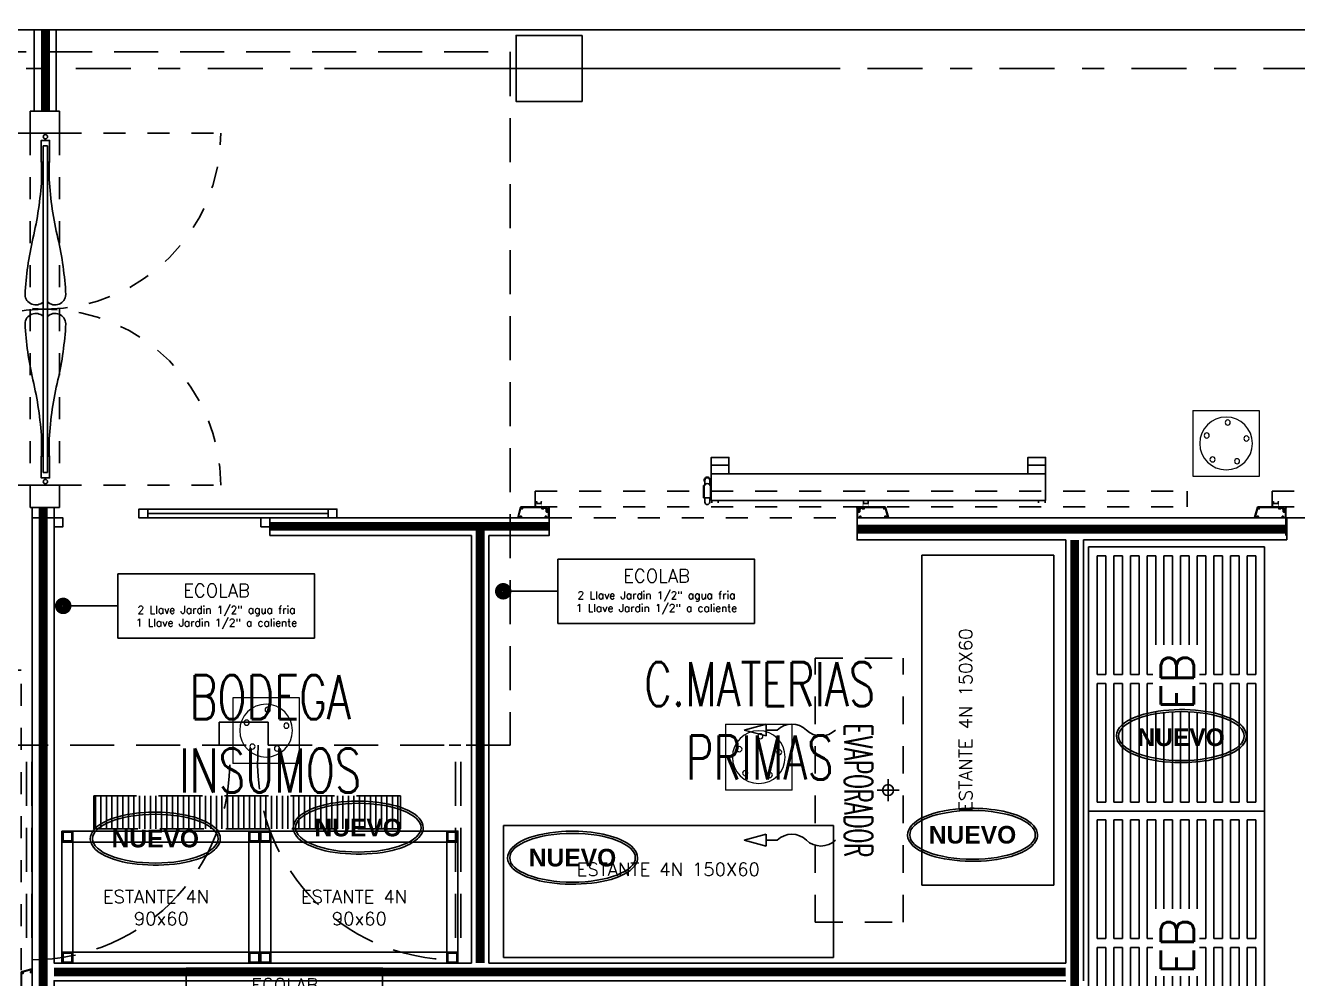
# Model space of a CAD drawing. Header units: millimetres. Extents: x 340 to 1003762, y 22 to 362022.
# Drawn here: x 369.77 to 375.55, y 86.21 to 90.54 of the extents above; entities that cross this region are included whole.
import ezdxf
from ezdxf.enums import TextEntityAlignment as Align
from ezdxf.xclip import XClip

# ---------------------------------------------------------------- set-up
doc = ezdxf.new("R2010")
doc.units = ezdxf.units.MM
doc.header["$XCLIPFRAME"] = 0
for name, pattern in [('LSBB_P_002 - PLANTA 1° NIVEL SALA DE VENTAS$0$000_ALTILLO PROPUESTA$0$HIDDEN', [0.375, 0.25, -0.125]), ('LSBB_P_002 - PLANTA 1° NIVEL SALA DE VENTAS$0$CONTINUOS', [0]), ('LSBB_P_002 - PLANTA 1° NIVEL SALA DE VENTAS$0$DASHDOT2', [0.5, 0.25, -0.125, 0, -0.125]), ('LSBB_P_002 - PLANTA 1° NIVEL SALA DE VENTAS$0$DASHED', [0.75, 0.5, -0.25]), ('LSBB_P_002 - PLANTA 1° NIVEL SALA DE VENTAS$0$HIDDEN', [0.375, 0.25, -0.125]), ('LSBB_P_002 - PLANTA 1° NIVEL SALA DE VENTAS$0$HIDDEN2', [0.1875, 0.125, -0.0625])]:
    doc.linetypes.add(name, pattern=pattern)
for name, color, linetype in [('LSBB_P_002 - PLANTA 1° NIVEL SALA DE VENTAS$0$A-ACTIVOS NUEVOS', 20, 'Continuous'), ('LSBB_P_002 - PLANTA 1° NIVEL SALA DE VENTAS$0$A-DEMOLICIONES', 30, 'LSBB_P_002 - PLANTA 1° NIVEL SALA DE VENTAS$0$DASHED'), ('LSBB_P_002 - PLANTA 1° NIVEL SALA DE VENTAS$0$A-Equipamiento acero inox', 8, 'Continuous'), ('LSBB_P_002 - PLANTA 1° NIVEL SALA DE VENTAS$0$A-EVAPORADOR', 8, 'Continuous'), ('LSBB_P_002 - PLANTA 1° NIVEL SALA DE VENTAS$0$A-MALLA ACMA', 6, 'LSBB_P_002 - PLANTA 1° NIVEL SALA DE VENTAS$0$CONTINUOS'), ('LSBB_P_002 - PLANTA 1° NIVEL SALA DE VENTAS$0$A-MOBILIARIO', 8, 'Continuous'), ('LSBB_P_002 - PLANTA 1° NIVEL SALA DE VENTAS$0$A-PANEL CAMARA NUEVO', 10, 'LSBB_P_002 - PLANTA 1° NIVEL SALA DE VENTAS$0$CONTINUOS'), ('LSBB_P_002 - PLANTA 1° NIVEL SALA DE VENTAS$0$A-PILETAS NUEVAS', 8, 'Continuous'), ('LSBB_P_002 - PLANTA 1° NIVEL SALA DE VENTAS$0$A-PUERTAS NUEVAS', 10, 'Continuous'), ('LSBB_P_002 - PLANTA 1° NIVEL SALA DE VENTAS$0$A-SE CONSTRUYE RELLENO', 10, 'LSBB_P_002 - PLANTA 1° NIVEL SALA DE VENTAS$0$CONTINUOS'), ('LSBB_P_002 - PLANTA 1° NIVEL SALA DE VENTAS$0$A-Textos', 2, 'Continuous'), ('LSBB_P_002 - PLANTA 1° NIVEL SALA DE VENTAS$0$EJES', 8, 'LSBB_P_002 - PLANTA 1° NIVEL SALA DE VENTAS$0$DASHDOT2'), ('LSBB_P_002 - PLANTA 1° NIVEL SALA DE VENTAS$0$EQUIPO', 4, 'Continuous'), ('LSBB_P_002 - PLANTA 1° NIVEL SALA DE VENTAS$0$ESTRUCTURA', 5, 'Continuous'), ('LSBB_P_002 - PLANTA 1° NIVEL SALA DE VENTAS$0$LLAVES ECOLAB', 90, 'Continuous'), ('LSBB_P_002 - PLANTA 1° NIVEL SALA DE VENTAS$0$MUROS', 5, 'Continuous'), ('LSBB_P_002 - PLANTA 1° NIVEL SALA DE VENTAS$0$PUERTAS', 2, 'Continuous'), ('LSBB_P_002 - PLANTA 1° NIVEL SALA DE VENTAS$0$TABIQUE', 3, 'Continuous'), ('XREF', 7, 'Continuous')]:
    doc.layers.add(name, color=color, linetype=linetype)
doc.styles.add('LSBB_P_002 - PLANTA 1° NIVEL SALA DE VENTAS$0$ARIAL', font='')
doc.styles.add('LSBB_P_002 - PLANTA 1° NIVEL SALA DE VENTAS$0$ROMANS', font='romans')
doc.styles.add('LSBB_P_002 - PLANTA 1° NIVEL SALA DE VENTAS$0$ROMANS20', font='ROMANS8.SHX', dxfattribs={"width": 0.9, "height": 2})
doc.styles.get('LSBB_P_002 - PLANTA 1° NIVEL SALA DE VENTAS$0$ARIAL').set_extended_font_data('Arial', bold=True)

# ---------------------------------------------------------------- blocks, each defined once
blk = doc.blocks.new('LSBB_P_002 - PLANTA 1° NIVEL SALA DE VENTAS$0$A$C529333AF')
at = {"layer": 'LSBB_P_002 - PLANTA 1° NIVEL SALA DE VENTAS$0$A-ACTIVOS NUEVOS', "extrusion": (0, 0, -1)}
blk.add_ellipse((0, 0), major_axis=(0.2855, 0), ratio=0.388575, dxfattribs=at)
at = {"layer": 'LSBB_P_002 - PLANTA 1° NIVEL SALA DE VENTAS$0$A-ACTIVOS NUEVOS'}
blk.add_open_spline([(0.2955, 0), (0.2955, -0.021), (0.2828, -0.0409), (0.2407, -0.0737), (0.2108, -0.0875), (0.0693, -0.1291), (-0.0893, -0.1272), (-0.2453, -0.0748), (-0.2842, -0.048), (-0.3027, 0.019), (-0.2777, 0.0523), (-0.188, 0.0987), (-0.1218, 0.1143), (0.0524, 0.1263), (0.163, 0.1102), (0.2698, 0.0572), (0.2955, 0.0303), (0.2955, 0)], degree=3, knots=[0, 0, 0, 0, 0.461791, 0.461791, 0.923583, 0.923583, 2.283227, 2.283227, 3.034626, 3.034626, 3.786024, 3.786024, 4.537423, 4.537423, 5.618495, 5.618495, 6.283185, 6.283185, 6.283185, 6.283185], dxfattribs=at)
at = {"layer": 'LSBB_P_002 - PLANTA 1° NIVEL SALA DE VENTAS$0$A-ACTIVOS NUEVOS', "insert": (0, 0), "char_height": 0.08, "attachment_point": 5, "style": 'LSBB_P_002 - PLANTA 1° NIVEL SALA DE VENTAS$0$ARIAL'}
blk.add_mtext_dynamic_manual_height_columns('NUEVO', width=0.536552, gutter_width=0.7, heights=[0], dxfattribs=at)
blk = doc.blocks.new('LSBB_P_002 - PLANTA 1° NIVEL SALA DE VENTAS$0$A$C5D5E3A85')
at = {"color": 0, "linetype": 'ByBlock'}
for p, q in [((0.9596, 0.32), (0.8796, 0.32)), ((2.3993, 0.32), (2.3193, 0.32)), ((0.8796, 0.16), (0.8796, 0.24)), ((2.3993, 0.28), (2.3193, 0.28)), ((2.3993, 0.16), (2.3993, 0.28)), ((0.0865, 0.1555), (0.0865, 0.146)), ((0.1069, 0.146), (0.0865, 0.146)), ((0.1069, 0.1555), (0.1069, 0.146)), ((0.8818, 0.16), (0.9118, 0.16)), ((0.8818, 0.1485), (0.8818, 0.16)), ((0.9118, 0.1485), (0.9118, 0.16)), ((1.572, 0.1555), (1.572, 0.146)), ((1.572, 0.146), (1.5924, 0.146)), ((1.5924, 0.1555), (1.5924, 0.146)), ((2.367, 0.1485), (2.367, 0.16)), ((2.397, 0.1485), (2.397, 0.16))]:
    blk.add_line(p, q, dxfattribs=at)
at = {"color": 0, "linetype": 'ByBlock', "extrusion": (-1, -4e-16, 0)}
for p, q in [((0.8506, 0.252), (0.8506, 0.232)), ((0.8506, 0.2307), (0.8506, 0.232)), ((0.8726, 0.232), (0.8726, 0.252)), ((0.8726, 0.2307), (0.8726, 0.232)), ((0.8446, 0.228), (0.8489, 0.228)), ((0.8446, 0.172), (0.8446, 0.228)), ((0.8476, 0.222), (0.8476, 0.174)), ((0.8742, 0.228), (0.8796, 0.228)), ((0.8756, 0.222), (0.8756, 0.174)), ((0.8496, 0.172), (0.8446, 0.172)), ((0.8736, 0.172), (0.8496, 0.172)), ((0.8506, 0.172), (0.8506, 0.152)), ((0.8726, 0.152), (0.8726, 0.172)), ((0.8796, 0.172), (0.8736, 0.172))]:
    blk.add_line(p, q, dxfattribs=at)
for p, q in [((0.8796, 0.28), (2.3993, 0.28)), ((0.8796, 0.16), (2.3993, 0.16))]:
    blk.add_line(p, q)
at = {"color": 8, "linetype": 'LSBB_P_002 - PLANTA 1° NIVEL SALA DE VENTAS$0$HIDDEN2', "ltscale": 0.8}
for p, q in [((0.0796, 0.2016), (3.0425, 0.2016)), ((0.0796, 0.2016), (0.0796, 0.13)), ((3.0425, 0.2016), (3.0425, 0.13)), ((0.0796, 0.13), (3.0425, 0.13)), ((0.1459, 0.08), (1.5425, 0.08))]:
    blk.add_line(p, q, dxfattribs=at)
at = {"color": 0, "linetype": 'ByBlock', "ltscale": 5}
for p, q in [((0.1425, 0), (0.1425, 0.08)), ((1.5425, 0), (1.5425, 0.08))]:
    blk.add_line(p, q, dxfattribs=at)
at = {"color": 0, "linetype": 'ByBlock'}
for points in [[(0.8796, 0.28), (0.8796, 0.355), (0.9596, 0.355), (0.9596, 0.28)], [(2.3193, 0.28), (2.3193, 0.355), (2.3993, 0.355), (2.3993, 0.28)], [(0.8796, 0.24), (0.8796, 0.28)]]:
    blk.add_lwpolyline(points, dxfattribs=at)
for points in [[(0.0134, 0.1225), (0.0208, 0.1225, -0.343826), (0.0212, 0.1221), (0.0212, 0.1214, -0.414214), (0.0208, 0.121), (0.0131, 0.121, 0.336332), (0.0129, 0.1209), (0.0022, 0.0826, 0.496634), (0.0027, 0.082), (0.0105, 0.082, 0.414214), (0.011, 0.0825), (0.011, 0.0865, -0.414214), (0.0125, 0.088), (0.0164, 0.088, -0.414214), (0.017, 0.0874), (0.017, 0.0871, -0.414214), (0.0164, 0.0865), (0.013, 0.0865, 0.414214), (0.0125, 0.086), (0.0125, 0.0825, 0.414214), (0.013, 0.082), (0.0189, 0.082, -0.414214), (0.0195, 0.0814), (0.0195, 0.0806, -0.414214), (0.0189, 0.08), (0.0014, 0.08, -0.496634), (0, 0.0819), (0.0132, 0.1289, -0.336332), (0.0146, 0.13), (0.125, 0.13, -0.414214), (0.1265, 0.1285), (0.1265, 0.1245, 0.414214), (0.127, 0.124), (0.13, 0.124, -0.414214), (0.1315, 0.1225), (0.1315, 0.1095, 0.414214), (0.132, 0.109), (0.138, 0.109, 0.674073), (0.1385, 0.1095), (0.1385, 0.1225, -0.414214), (0.14, 0.124), (0.141, 0.124, -0.414214), (0.1425, 0.1225), (0.1425, 0.0815, -0.414214), (0.141, 0.08), (0.1231, 0.08, -0.414214), (0.1225, 0.0806), (0.1225, 0.0814, -0.414214), (0.1231, 0.082), (0.129, 0.082, 0.414214), (0.1295, 0.0825), (0.1295, 0.086, 0.414214), (0.129, 0.0865), (0.1256, 0.0865, -0.414214), (0.125, 0.0871), (0.125, 0.0874, -0.414214), (0.1256, 0.088), (0.1295, 0.088, -0.414214), (0.131, 0.0865), (0.131, 0.0825, 0.414214), (0.1315, 0.082), (0.14, 0.082, 0.414214), (0.1405, 0.0825), (0.1405, 0.1065, 0.414214), (0.14, 0.107), (0.131, 0.107, -0.414214), (0.1295, 0.1085), (0.1295, 0.1215, 0.414214), (0.129, 0.122), (0.126, 0.122, -0.414214), (0.1245, 0.1235), (0.1245, 0.1275, 0.414214), (0.124, 0.128), (0.1195, 0.128, 0.414214), (0.119, 0.1275), (0.119, 0.1225, -0.414214), (0.1175, 0.121), (0.1106, 0.121, -0.414214), (0.11, 0.1216), (0.11, 0.1224, -0.414214), (0.1106, 0.123), (0.1165, 0.123, 0.414214), (0.117, 0.1235), (0.117, 0.1275, 0.414214), (0.1165, 0.128), (0.0153, 0.128, 0.336332), (0.0148, 0.1276), (0.0134, 0.1225)], [(1.6716, 0.1225), (1.6642, 0.1225, 0.343826), (1.6638, 0.1221), (1.6638, 0.1214, 0.414214), (1.6642, 0.121), (1.6719, 0.121, -0.336332), (1.6721, 0.1209), (1.6828, 0.0826, -0.496634), (1.6823, 0.082), (1.6745, 0.082, -0.414214), (1.674, 0.0825), (1.674, 0.0865, 0.414214), (1.6725, 0.088), (1.6686, 0.088, 0.414214), (1.668, 0.0874), (1.668, 0.0871, 0.414214), (1.6686, 0.0865), (1.672, 0.0865, -0.414214), (1.6725, 0.086), (1.6725, 0.0825, -0.414214), (1.672, 0.082), (1.6661, 0.082, 0.414214), (1.6655, 0.0814), (1.6655, 0.0806, 0.414214), (1.6661, 0.08), (1.6836, 0.08, 0.496634), (1.685, 0.0819), (1.6719, 0.1289, 0.336332), (1.6704, 0.13), (1.56, 0.13, 0.414214), (1.5585, 0.1285), (1.5585, 0.1245, -0.414214), (1.558, 0.124), (1.555, 0.124, 0.414214), (1.5535, 0.1225), (1.5535, 0.1095, -0.414214), (1.553, 0.109), (1.547, 0.109, -0.674073), (1.5465, 0.1095), (1.5465, 0.1225, 0.414214), (1.545, 0.124), (1.544, 0.124, 0.414214), (1.5425, 0.1225), (1.5425, 0.0815, 0.414214), (1.544, 0.08), (1.5619, 0.08, 0.414214), (1.5625, 0.0806), (1.5625, 0.0814, 0.414214), (1.5619, 0.082), (1.556, 0.082, -0.414214), (1.5555, 0.0825), (1.5555, 0.086, -0.414214), (1.556, 0.0865), (1.5594, 0.0865, 0.414214), (1.56, 0.0871), (1.56, 0.0874, 0.414214), (1.5594, 0.088), (1.5555, 0.088, 0.414214), (1.554, 0.0865), (1.554, 0.0825, -0.414214), (1.5535, 0.082), (1.545, 0.082, -0.414214), (1.5445, 0.0825), (1.5445, 0.1065, -0.414214), (1.545, 0.107), (1.554, 0.107, 0.414214), (1.5555, 0.1085), (1.5555, 0.1215, -0.414214), (1.556, 0.122), (1.559, 0.122, 0.414214), (1.5605, 0.1235), (1.5605, 0.1275, -0.414214), (1.561, 0.128), (1.5655, 0.128, -0.414214), (1.566, 0.1275), (1.566, 0.1225, 0.414214), (1.5675, 0.121), (1.5744, 0.121, 0.414214), (1.575, 0.1216), (1.575, 0.1224, 0.414214), (1.5744, 0.123), (1.5685, 0.123, -0.414214), (1.568, 0.1235), (1.568, 0.1275, -0.414214), (1.5685, 0.128), (1.6697, 0.128, -0.336332), (1.6702, 0.1276), (1.6716, 0.1225)]]:
    blk.add_lwpolyline(points, format="xyb", dxfattribs=at)
at = {"color": 0, "linetype": 'ByBlock', "const_width": 0.0017}
for points in [[(0.0812, 0.1565), (0.0869, 0.1565)], [(0.084, 0.1565), (0.084, 0.1289)], [(0.1123, 0.1565), (0.1066, 0.1565)], [(0.1094, 0.1565), (0.1094, 0.1289)], [(1.5665, 0.1565), (1.5723, 0.1565)], [(1.5694, 0.1565), (1.5694, 0.1289)], [(1.5977, 0.1565), (1.5919, 0.1565)], [(1.5948, 0.1565), (1.5948, 0.1289)]]:
    blk.add_lwpolyline(points, dxfattribs=at)
at = {"color": 0, "linetype": 'ByBlock'}
for points in [[(0.126, 0.1303), (0.126, 0.1303, -0.346184), (0.127, 0.1312), (0.14, 0.1312, -0.414214), (0.143, 0.1282), (0.143, 0.1241, 0.093021), (0.1412, 0.1244), (0.1398, 0.1244, 0.315183), (0.1375, 0.1221), (0.1375, 0.1221), (0.1382, 0.1221, -0.414214), (0.1385, 0.1218), (0.1385, 0.1191, -0.414214), (0.1365, 0.1171), (0.133, 0.1171, -0.414214), (0.1315, 0.1186), (0.1315, 0.1214, -0.414214), (0.1322, 0.1221), (0.1325, 0.1221, 0.414214), (0.133, 0.1226), (0.133, 0.1226, 0.414214), (0.1315, 0.1241), (0.13, 0.1241, -0.414214), (0.127, 0.1272), (0.127, 0.1292, 0.31619)], [(0.135, 0.1191), (0.1354, 0.1191, 0.414214), (0.1357, 0.1194), (0.1357, 0.1238, 0.414214), (0.1354, 0.1241), (0.135, 0.1241, 0.414214), (0.1347, 0.1238), (0.1347, 0.1194, 0.414214)], [(1.559, 0.1303), (1.559, 0.1303, 0.346184), (1.558, 0.1312), (1.545, 0.1312, 0.414214), (1.542, 0.1282), (1.542, 0.1241, -0.093021), (1.5438, 0.1244), (1.5453, 0.1244, -0.315183), (1.5475, 0.1221), (1.5475, 0.1221), (1.5468, 0.1221, 0.414214), (1.5465, 0.1218), (1.5465, 0.1191, 0.414214), (1.5485, 0.1171), (1.552, 0.1171, 0.414214), (1.5535, 0.1186), (1.5535, 0.1214, 0.414214), (1.5528, 0.1221), (1.5525, 0.1221, -0.414214), (1.552, 0.1226), (1.552, 0.1226, -0.414214), (1.5535, 0.1241), (1.555, 0.1241, 0.414214), (1.558, 0.1272), (1.558, 0.1292, -0.31619)], [(1.55, 0.1191), (1.5496, 0.1191, -0.414214), (1.5493, 0.1194), (1.5493, 0.1238, -0.414214), (1.5496, 0.1241), (1.55, 0.1241, -0.414214), (1.5503, 0.1238), (1.5503, 0.1194, -0.414214)]]:
    blk.add_lwpolyline(points, format="xyb", close=True, dxfattribs=at)
for centre, radius, start, end in [((0.8616, 0.252), 0.014, 90, 218.21321), ((0.8616, 0.222), 0.014, 0, 180), ((0.8616, 0.252), 0.011, 90, 180), ((0.8616, 0.252), 0.014, 321.78679, 90), ((0.8616, 0.252), 0.011, 0, 90), ((0.8496, 0.174), 0.002, 180, 270), ((0.8736, 0.174), 0.002, 270, 0), ((0.8616, 0.152), 0.011, 180, 0)]:
    blk.add_arc(centre, radius, start, end, dxfattribs=at)
blk = doc.blocks.new('LSBB_P_002 - PLANTA 1° NIVEL SALA DE VENTAS$0$ESTANTE 4N 150X80')
for p, q in [((0, 0, 0), (0, 60, 0)), ((0, 60, 0), (150, 60, 0)), ((150, 60, 0), (150, 0, 0)), ((150, 0, 0), (150, 60, 0)), ((150, 0, 0), (0, 0, 0))]:
    blk.add_line(p, q)
at = {"layer": 'LSBB_P_002 - PLANTA 1° NIVEL SALA DE VENTAS$0$A-MOBILIARIO', "ltscale": 0.25, "insert": (74.95, 40.02), "char_height": 6, "width": 114.6377, "attachment_point": 5, "style": 'LSBB_P_002 - PLANTA 1° NIVEL SALA DE VENTAS$0$ROMANS'}
blk.add_mtext('\\A1;ESTANTE 4N 150X60', dxfattribs=at)
blk = doc.blocks.new('LSBB_P_002 - PLANTA 1° NIVEL SALA DE VENTAS$0$EB')
for p, q in [((120, 80), (0, 80)), ((0, 80), (0, 0)), ((58, 76.11), (4, 76.11)), ((4, 76.11), (4, 72.11)), ((58, 72.11), (58, 76.11)), ((62, 72.11), (62, 76.11)), ((62, 76.11), (116, 76.11)), ((116, 76.11), (116, 72.11)), ((120, 80), (120, 0)), ((120, 0), (120, 80)), ((4, 72.11), (58, 72.11)), ((116, 72.11), (62, 72.11)), ((58, 68.53), (4, 68.53)), ((4, 68.53), (4, 64.53)), ((4, 64.53), (58, 64.53)), ((58, 64.53), (58, 68.53)), ((62, 64.53), (62, 68.53)), ((62, 68.53), (116, 68.53)), ((116, 64.53), (62, 64.53)), ((116, 68.53), (116, 64.53)), ((58, 60.95), (4, 60.95)), ((4, 60.95), (4, 56.95)), ((58, 56.95), (58, 60.95)), ((62, 56.95), (62, 60.95)), ((62, 60.95), (116, 60.95)), ((116, 60.95), (116, 56.95)), ((4, 56.95), (58, 56.95)), ((58, 53.37), (4, 53.37)), ((4, 53.37), (4, 49.37)), ((58, 50.49), (58, 53.37)), ((116, 56.95), (62, 56.95)), ((62, 50.49), (62, 53.37)), ((62, 53.37), (116, 53.37)), ((116, 53.37), (116, 49.37)), ((4, 49.37), (44.92, 49.37)), ((116, 49.37), (75.57, 49.37)), ((44.92, 45.79), (4, 45.79)), ((4, 45.79), (4, 41.79)), ((4, 41.79), (44.92, 41.79)), ((75.57, 45.79), (116, 45.79)), ((116, 41.79), (75.57, 41.79)), ((116, 45.79), (116, 41.79)), ((44.92, 38.21), (4, 38.21)), ((4, 38.21), (4, 34.21)), ((75.57, 38.21), (116, 38.21)), ((116, 38.21), (116, 34.21)), ((4, 34.21), (44.92, 34.21)), ((44.92, 30.63), (4, 30.63)), ((4, 30.63), (4, 26.63)), ((58, 26.63), (58, 29.29)), ((62, 26.63), (62, 29.29)), ((116, 34.21), (75.57, 34.21)), ((75.57, 30.63), (116, 30.63)), ((116, 30.63), (116, 26.63)), ((4, 26.63), (58, 26.63)), ((116, 26.63), (62, 26.63)), ((58, 23.05), (4, 23.05)), ((4, 23.05), (4, 19.05)), ((4, 19.05), (58, 19.05)), ((58, 19.05), (58, 23.05)), ((62, 19.05), (62, 23.05)), ((62, 23.05), (116, 23.05)), ((116, 19.05), (62, 19.05)), ((116, 23.05), (116, 19.05)), ((58, 15.47), (4, 15.47)), ((4, 15.47), (4, 11.47)), ((58, 11.47), (58, 15.47)), ((62, 11.47), (62, 15.47)), ((62, 15.47), (116, 15.47)), ((116, 15.47), (116, 11.47)), ((4, 11.47), (58, 11.47)), ((58, 7.89), (4, 7.89)), ((4, 7.89), (4, 3.89)), ((58, 3.89), (58, 7.89)), ((116, 11.47), (62, 11.47)), ((62, 3.89), (62, 7.89)), ((62, 7.89), (116, 7.89)), ((116, 7.89), (116, 3.89)), ((0, 0), (120, 0)), ((4, 3.89), (58, 3.89)), ((116, 3.89), (62, 3.89))]:
    blk.add_line(p, q)
at = {"style": 'LSBB_P_002 - PLANTA 1° NIVEL SALA DE VENTAS$0$ROMANS', "text_generation_flag": 4}
blk.add_text('EB ', height=15, dxfattribs=at).set_placement((45.76, 47.87))
blk = doc.blocks.new('LSBB_P_002 - PLANTA 1° NIVEL SALA DE VENTAS$0$A$C185C2680')
h = blk.add_hatch(color=256)
h.paths.add_polyline_path([(0.005, -0.005), (0.045, -0.005), (0.045, -0.045), (0.005, -0.045)], flags=16)
h.paths.add_polyline_path([(0, 0), (0.05, 0), (0.05, -0.05), (0, -0.05)])
h = blk.add_hatch(color=256)
h.paths.add_polyline_path([(0.895, -0.005), (0.855, -0.005), (0.855, -0.045), (0.895, -0.045)], flags=16)
h.paths.add_polyline_path([(0.9, 0), (0.85, 0), (0.85, -0.05), (0.9, -0.05)])
h = blk.add_hatch(color=256)
h.paths.add_polyline_path([(0.005, -0.595), (0.045, -0.595), (0.045, -0.555), (0.005, -0.555)], flags=16)
h.paths.add_polyline_path([(0, -0.6), (0.05, -0.6), (0.05, -0.55), (0, -0.55)])
h = blk.add_hatch(color=256)
h.paths.add_polyline_path([(0.895, -0.595), (0.855, -0.595), (0.855, -0.555), (0.895, -0.555)], flags=16)
h.paths.add_polyline_path([(0.9, -0.6), (0.85, -0.6), (0.85, -0.55), (0.9, -0.55)])
for points in [[(0, 0), (0.9, 0), (0.9, -0.6), (0, -0.6)], [(0, 0), (0.05, 0), (0.05, -0.05), (0, -0.05)], [(0.9, 0), (0.85, 0), (0.85, -0.05), (0.9, -0.05)], [(0.005, -0.005), (0.045, -0.005), (0.045, -0.045), (0.005, -0.045)], [(0.05, -0.05), (0.85, -0.05), (0.85, -0.55), (0.05, -0.55)], [(0.895, -0.005), (0.855, -0.005), (0.855, -0.045), (0.895, -0.045)], [(0, -0.6), (0.05, -0.6), (0.05, -0.55), (0, -0.55)], [(0.005, -0.595), (0.045, -0.595), (0.045, -0.555), (0.005, -0.555)], [(0.9, -0.6), (0.85, -0.6), (0.85, -0.55), (0.9, -0.55)], [(0.895, -0.595), (0.855, -0.595), (0.855, -0.555), (0.895, -0.555)]]:
    blk.add_lwpolyline(points, close=True)
at = {"insert": (-0.1034, -0.4281), "char_height": 0.06, "width": 1.107419, "attachment_point": 7, "style": 'LSBB_P_002 - PLANTA 1° NIVEL SALA DE VENTAS$0$ARIAL'}
blk.add_mtext('\\A1;\\pi0.28942;{\\Fromans|c0;ESTANTE 4N \\P\\pi0.38942; 90x60}', dxfattribs=at)
blk = doc.blocks.new('LSBB_P_002 - PLANTA 1° NIVEL SALA DE VENTAS$0$PPL doble')
at = {"layer": 'LSBB_P_002 - PLANTA 1° NIVEL SALA DE VENTAS$0$PUERTAS'}
for p, q in [((0, -0.1323), (0, 0)), ((0.1002, 0), (0, 0)), ((0.1002, -0.1323), (0.1002, 0)), ((1.6985, -0.1323), (1.6985, 0)), ((1.6985, 0), (1.7987, 0)), ((1.7987, -0.1323), (1.7987, 0)), ((0.1002, -0.1323), (0, -0.1323)), ((1.6985, -0.1323), (1.7987, -0.1323))]:
    blk.add_line(p, q, dxfattribs=at)
at = {"layer": 'LSBB_P_002 - PLANTA 1° NIVEL SALA DE VENTAS$0$PUERTAS', "color": 8, "linetype": 'LSBB_P_002 - PLANTA 1° NIVEL SALA DE VENTAS$0$HIDDEN2', "ltscale": 0.5}
for p, q in [((0.1002, 0), (1.6985, 0)), ((0.1002, -0.1323), (1.6985, -0.1323))]:
    blk.add_line(p, q, dxfattribs=at)
at = {"layer": 'LSBB_P_002 - PLANTA 1° NIVEL SALA DE VENTAS$0$PUERTAS', "color": 2, "ltscale": 0.5}
for p, q in [((0.1582, -0.0733), (0.1582, -0.0535)), ((0.8994, -0.0535), (0.1582, -0.0535)), ((0.8994, -0.0733), (0.8994, -0.0535)), ((0.8994, -0.0733), (0.8994, -0.0535)), ((0.8994, -0.0733), (0.8994, -0.0535)), ((0.8994, -0.0733), (0.8994, -0.0535)), ((0.8994, -0.0535), (1.6406, -0.0535)), ((1.6406, -0.0733), (1.6406, -0.0535)), ((0.8994, -0.0733), (0.1582, -0.0733)), ((0.8994, -0.0733), (1.6406, -0.0733))]:
    blk.add_line(p, q, dxfattribs=at)
at = {"layer": 'LSBB_P_002 - PLANTA 1° NIVEL SALA DE VENTAS$0$PUERTAS', "color": 4}
for p, q in [((0.2328, -0.0463), (0.2328, -0.0535)), ((0.2328, -0.0463), (0.3107, -0.0463)), ((1.566, -0.0463), (1.488, -0.0463)), ((1.566, -0.0463), (1.566, -0.0535)), ((0.2328, -0.0805), (0.2328, -0.0733)), ((0.2328, -0.0805), (0.3107, -0.0805)), ((1.566, -0.0805), (1.488, -0.0805)), ((1.566, -0.0805), (1.566, -0.0733))]:
    blk.add_line(p, q, dxfattribs=at)
at = {"layer": 'LSBB_P_002 - PLANTA 1° NIVEL SALA DE VENTAS$0$PUERTAS', "color": 8, "linetype": 'LSBB_P_002 - PLANTA 1° NIVEL SALA DE VENTAS$0$HIDDEN2', "ltscale": 0.5}
for points in [[(0.1002, 0), (0.1002, 0.733)], [(1.6985, 0), (1.6985, 0.733)], [(0.1002, -0.1323), (0.1002, -0.8653)], [(1.6985, -0.1323), (1.6985, -0.8653)]]:
    blk.add_lwpolyline(points, dxfattribs=at)
at = {"layer": 'LSBB_P_002 - PLANTA 1° NIVEL SALA DE VENTAS$0$PUERTAS', "color": 4, "elevation": 0.0106}
for points in [[(0.2328, -0.0733), (0.2328, -0.0825), (0.1337, -0.0825), (0.1337, -0.0446), (0.2328, -0.0446), (0.2328, -0.0535)], [(1.566, -0.0733), (1.566, -0.0825), (1.6651, -0.0825), (1.6651, -0.0446), (1.566, -0.0446), (1.566, -0.0535)]]:
    blk.add_lwpolyline(points, dxfattribs=at)
at = {"layer": 'LSBB_P_002 - PLANTA 1° NIVEL SALA DE VENTAS$0$PUERTAS', "color": 4}
for centre in [(0.1167, -0.0634, 0.0106), (1.6821, -0.0634, 0.0106)]:
    blk.add_circle(centre, 0.0099, dxfattribs=at)
at = {"layer": 'LSBB_P_002 - PLANTA 1° NIVEL SALA DE VENTAS$0$PUERTAS', "color": 8, "linetype": 'LSBB_P_002 - PLANTA 1° NIVEL SALA DE VENTAS$0$HIDDEN2', "ltscale": 0.5}
for centre, start, end in [((0.1002, -0.0661), 0.19691, 90), ((1.6986, -0.0662), 90.00174, 179.80067), ((0.1002, -0.0661), 270, 359.80309), ((1.6986, -0.0661), 180.19933, 269.99826)]:
    blk.add_arc(centre, 0.7992, start, end, dxfattribs=at)
at = {"layer": 'LSBB_P_002 - PLANTA 1° NIVEL SALA DE VENTAS$0$PUERTAS', "color": 4}
for centre, radius, start, end in [((0.9126, -1.451, 0.0106), 1.4824, 93.06876, 103.02898), ((0.8315, -0.0194, 0.0106), 0.0486, 315.44758, 87.93215), ((0.9672, -0.0194, 0.0106), 0.0486, 92.06785, 224.55242), ((0.8861, -1.451, 0.0106), 1.4824, 76.97102, 86.93124), ((0.2042, 1.6036, 0.0106), 1.6533, 273.69384, 283.08232), ((1.5945, 1.6036, 0.0106), 1.6533, 256.91768, 266.30616), ((0.2042, -1.7304, 0.0106), 1.6533, 76.91768, 86.30616), ((0.8315, -0.1074, 0.0106), 0.0486, 272.06785, 44.55242), ((0.9672, -0.1074, 0.0106), 0.0486, 135.44758, 267.93215), ((1.5945, -1.7304, 0.0106), 1.6533, 93.69384, 103.08232), ((0.9126, 1.3242, 0.0106), 1.4824, 256.97102, 266.93124), ((0.8861, 1.3242, 0.0106), 1.4824, 273.06876, 283.02898)]:
    blk.add_arc(centre, radius, start, end, dxfattribs=at)
blk = doc.blocks.new('LSBB_P_002 - PLANTA 1° NIVEL SALA DE VENTAS$0$A$C69995B83')
at = {"linetype": 'Continuous', "lineweight": 20}
for p, q in [((0, 0), (-0.3, 0)), ((-0.3, 0), (-0.3, -0.3)), ((0, -0.3), (0, 0)), ((-0.3, -0.3), (0, -0.3))]:
    blk.add_line(p, q, dxfattribs=at)
at = {"linetype": 'Continuous', "lineweight": 20, "const_width": 0.00333}
blk.add_lwpolyline([(-0.3, -0.3), (-0.3, 0), (0, 0), (0, -0.3)], close=True, dxfattribs=at)
at = {"linetype": 'Continuous', "lineweight": 20}
for centre, radius in [((-0.15, -0.15), 0.1199), ((-0.1863, -0.062), 0.0117), ((-0.0775, -0.0883), 0.0117), ((-0.2449, -0.1573), 0.0117), ((-0.2449, -0.1573), 0.0117), ((-0.1724, -0.2425), 0.0117), ((-0.0689, -0.1999), 0.0117)]:
    blk.add_circle(centre, radius, dxfattribs=at)
blk = doc.blocks.new('LSBB_P_002 - PLANTA 1° NIVEL SALA DE VENTAS$0$EVC5-302-22')
at = {"linetype": 'LSBB_P_002 - PLANTA 1° NIVEL SALA DE VENTAS$0$HIDDEN', "ltscale": 0.5}
for p, q in [((2.3, -0.1), (1.1, -0.1)), ((1.1, -0.5), (1.1, -0.1)), ((2.3, -0.5), (2.3, -0.1)), ((2.3, -0.5), (1.1, -0.5))]:
    blk.add_line(p, q, dxfattribs=at)
for p, q in [((1.75, -0.1688), (1.65, -0.1688)), ((1.7, -0.2188), (1.7, -0.1188)), ((1.7, -0.1688), (1.74, -0.1688)), ((1.4269, -0.7226), (1.4269, -0.6726)), ((1.9269, -0.7226), (1.9269, -0.6726)), ((1.4001, -0.7226), (1.4537, -0.7226)), ((1.4269, -0.8226), (1.4001, -0.7226)), ((1.4269, -0.8226), (1.4537, -0.7226)), ((1.9537, -0.7226), (1.9001, -0.7226)), ((1.9269, -0.8226), (1.9001, -0.7226)), ((1.9269, -0.8226), (1.9537, -0.7226))]:
    blk.add_line(p, q)
blk.add_circle((1.7, -0.1688), 0.025)
for centre, start, end in [((1.3584, -0.4738), 315.9581, 44.0419), ((1.8584, -0.4738), 315.9581, 44.0419), ((1.4954, -0.6063), 135.9581, 224.0419), ((1.9954, -0.6063), 135.9581, 224.0419)]:
    blk.add_arc(centre, 0.0953, start, end)
at = {"style": 'LSBB_P_002 - PLANTA 1° NIVEL SALA DE VENTAS$0$ROMANS20', "width": 0.55}
blk.add_text('EVAPORADOR', height=0.128, dxfattribs=at).set_placement((1.7009, -0.3034), align=Align.MIDDLE)
blk = doc.blocks.new('LSBB_P_002 - PLANTA 1° NIVEL SALA DE VENTAS$0$LLAVE ECOLAB')
at = {"layer": 'LSBB_P_002 - PLANTA 1° NIVEL SALA DE VENTAS$0$LLAVES ECOLAB', "color": 8}
blk.add_lwpolyline([(-1.5014, 0.5435), (-1.5014, 1.4369), (-1.2086, 1.4369), (-1.2086, 0.5435)], close=True, dxfattribs=at)
for points in [[(-1.355, 0.5435), (-1.355, 0.2948)], [(-1.355, 0.5107), (-1.355, 0.2948)]]:
    blk.add_lwpolyline(points, dxfattribs=at)
at = {"layer": 'LSBB_P_002 - PLANTA 1° NIVEL SALA DE VENTAS$0$LLAVES ECOLAB', "color": 8, "const_width": 0.035}
blk.add_lwpolyline([(-1.375, 0.2948, 1), (-1.335, 0.2948, 1)], format="xyb", close=True, dxfattribs=at)
blk.add_lwpolyline([(-1.375, 0.2948, 1), (-1.335, 0.2948, 1)], format="xyb", close=True, dxfattribs=at)
at = {"layer": 'LSBB_P_002 - PLANTA 1° NIVEL SALA DE VENTAS$0$A-MOBILIARIO', "ltscale": 0.25, "insert": (-1.3522, 0.9916), "char_height": 0.06, "width": 1.146377, "attachment_point": 5, "rotation": 90, "style": 'LSBB_P_002 - PLANTA 1° NIVEL SALA DE VENTAS$0$ROMANS'}
blk.add_mtext('\\A1;ECOLAB\\P{\\H0.58333x;2 Llave Jardin 1/2" agua fria\\P1 Llave Jardin 1/2" a caliente}', dxfattribs=at)
blk = doc.blocks.new('LSBB_P_002 - PLANTA 1° NIVEL SALA DE VENTAS$0$DEMOL')
at = {"layer": 'LSBB_P_002 - PLANTA 1° NIVEL SALA DE VENTAS$0$A-DEMOLICIONES', "linetype": 'LSBB_P_002 - PLANTA 1° NIVEL SALA DE VENTAS$0$000_ALTILLO PROPUESTA$0$HIDDEN', "ltscale": 0.8}
for p, q in [((984.863, 305.24), (987.263, 305.24)), ((987.263, 305.24), (987.263, 302.09)), ((985.9395, 302.09), (985.9395, 302.195)), ((986.1395, 302.195), (985.9395, 302.195)), ((986.163, 302.195), (985.963, 302.195)), ((986.163, 302.09), (986.163, 302.195)), ((987.263, 302.09), (984.863, 302.09)), ((985.0645, 302.09), (985.0945, 302.09)), ((985.088, 302.09), (985.118, 302.09)), ((987.0145, 302.09), (986.9845, 302.09)), ((987.038, 302.09), (987.008, 302.09)), ((985.0645, 302.015), (985.0645, 301.115)), ((985.088, 302.015), (985.088, 301.115)), ((987.0145, 302.015), (987.0145, 301.115)), ((987.038, 302.015), (987.038, 301.115)), ((986.764, 301.86), (985.37, 301.86)), ((985.37, 301.86), (985.37, 301.71)), ((985.3773, 301.71), (985.3773, 301.86)), ((985.4023, 301.71), (985.4023, 301.86)), ((985.4273, 301.71), (985.4273, 301.86)), ((985.4523, 301.71), (985.4523, 301.86)), ((985.4773, 301.71), (985.4773, 301.86)), ((985.5023, 301.71), (985.5023, 301.86)), ((985.5273, 301.71), (985.5273, 301.86)), ((985.5523, 301.71), (985.5523, 301.86)), ((985.5773, 301.71), (985.5773, 301.86)), ((985.6023, 301.71), (985.6023, 301.86)), ((985.6273, 301.71), (985.6273, 301.86)), ((985.6523, 301.71), (985.6523, 301.86)), ((985.6773, 301.71), (985.6773, 301.86)), ((985.7023, 301.71), (985.7023, 301.86)), ((985.7273, 301.71), (985.7273, 301.86)), ((985.7523, 301.71), (985.7523, 301.86)), ((985.7773, 301.71), (985.7773, 301.86)), ((985.8023, 301.71), (985.8023, 301.86)), ((985.8273, 301.71), (985.8273, 301.86)), ((985.8523, 301.71), (985.8523, 301.86)), ((985.8773, 301.71), (985.8773, 301.86)), ((985.9023, 301.71), (985.9023, 301.86)), ((985.9273, 301.71), (985.9273, 301.86)), ((985.9523, 301.71), (985.9523, 301.86)), ((985.9773, 301.71), (985.9773, 301.86)), ((986.0023, 301.71), (986.0023, 301.86)), ((986.0273, 301.71), (986.0273, 301.86)), ((986.0523, 301.71), (986.0523, 301.86)), ((986.0773, 301.71), (986.0773, 301.86)), ((986.1023, 301.71), (986.1023, 301.86)), ((986.1273, 301.71), (986.1273, 301.86)), ((986.1523, 301.71), (986.1523, 301.86)), ((986.1773, 301.71), (986.1773, 301.86)), ((986.2023, 301.71), (986.2023, 301.86)), ((986.2273, 301.71), (986.2273, 301.86)), ((986.2523, 301.71), (986.2523, 301.86)), ((986.2773, 301.71), (986.2773, 301.86)), ((986.3023, 301.71), (986.3023, 301.86)), ((986.3273, 301.71), (986.3273, 301.86)), ((986.3523, 301.71), (986.3523, 301.86)), ((986.3773, 301.71), (986.3773, 301.86)), ((986.4023, 301.71), (986.4023, 301.86)), ((986.4273, 301.71), (986.4273, 301.86)), ((986.4523, 301.71), (986.4523, 301.86)), ((986.4773, 301.71), (986.4773, 301.86)), ((986.5023, 301.71), (986.5023, 301.86)), ((986.5273, 301.71), (986.5273, 301.86)), ((986.5523, 301.71), (986.5523, 301.86)), ((986.5773, 301.71), (986.5773, 301.86)), ((986.6023, 301.71), (986.6023, 301.86)), ((986.6273, 301.71), (986.6273, 301.86)), ((986.6523, 301.71), (986.6523, 301.86)), ((986.6773, 301.71), (986.6773, 301.86)), ((986.7023, 301.71), (986.7023, 301.86)), ((986.7273, 301.71), (986.7273, 301.86)), ((986.7523, 301.71), (986.7523, 301.86)), ((986.764, 301.71), (986.764, 301.86)), ((985.37, 301.71), (986.764, 301.71))]:
    blk.add_line(p, q, dxfattribs=at)
for centre, start, end in [((985.088, 302.015), 270, 4.78019), ((987.0145, 302.015), 175.21981, 270)]:
    blk.add_arc(centre, 0.9, start, end, dxfattribs=at)
blk = doc.blocks.new('LSBB_P_002 - PLANTA 1° NIVEL SALA DE VENTAS', base_point=(223.5696, 14.2202))
at = {"layer": 'LSBB_P_002 - PLANTA 1° NIVEL SALA DE VENTAS$0$A-ACTIVOS NUEVOS'}
blk.add_ellipse((790.314, 302.132), major_axis=(0.2855, 0), ratio=0.388575, dxfattribs=at)
at = {"layer": 'LSBB_P_002 - PLANTA 1° NIVEL SALA DE VENTAS$0$A-ACTIVOS NUEVOS', "extrusion": (0, 0, -1)}
for centre in [(786.5718, 301.7158), (785.6493, 301.6658)]:
    blk.add_ellipse(centre, major_axis=(0.2855, 0), ratio=0.388575, dxfattribs=at)
at = {"layer": 'LSBB_P_002 - PLANTA 1° NIVEL SALA DE VENTAS$0$A-ACTIVOS NUEVOS'}
for points in [[(790.6095, 302.132), (790.6095, 302.1531), (790.5968, 302.1729), (790.5547, 302.2058), (790.5248, 302.2196), (790.3833, 302.2612), (790.2247, 302.2592), (790.0686, 302.2068), (790.0297, 302.18), (790.0113, 302.1131), (790.0363, 302.0797), (790.126, 302.0333), (790.1922, 302.0177), (790.3663, 302.0058), (790.477, 302.0219), (790.5838, 302.0748), (790.6095, 302.1018), (790.6095, 302.132)], [(786.8673, 301.7158), (786.8673, 301.6948), (786.8546, 301.675), (786.8125, 301.6421), (786.7827, 301.6283), (786.6411, 301.5867), (786.4826, 301.5887), (786.3265, 301.641), (786.2876, 301.6679), (786.2691, 301.7348), (786.2942, 301.7682), (786.3839, 301.8145), (786.45, 301.8301), (786.6242, 301.8421), (786.7349, 301.826), (786.8416, 301.7731), (786.8673, 301.7461), (786.8673, 301.7158)], [(785.9448, 301.6658), (785.9448, 301.6448), (785.9321, 301.625), (785.89, 301.5921), (785.8601, 301.5783), (785.7186, 301.5367), (785.5601, 301.5387), (785.404, 301.591), (785.3651, 301.6179), (785.3466, 301.6848), (785.3717, 301.7182), (785.4613, 301.7645), (785.5275, 301.7801), (785.7017, 301.7921), (785.8124, 301.776), (785.9191, 301.7231), (785.9448, 301.6961), (785.9448, 301.6658)]]:
    blk.add_open_spline(points, degree=3, knots=[0, 0, 0, 0, 0.461791, 0.461791, 0.923583, 0.923583, 2.283227, 2.283227, 3.034626, 3.034626, 3.786024, 3.786024, 4.537423, 4.537423, 5.618495, 5.618495, 6.283185, 6.283185, 6.283185, 6.283185], dxfattribs=at)
at = {"layer": 'LSBB_P_002 - PLANTA 1° NIVEL SALA DE VENTAS$0$A-MALLA ACMA'}
blk.add_line((785.6153, 303.143), (786.4353, 303.143), dxfattribs=at)
blk.add_lwpolyline([(785.5753, 303.123), (786.4753, 303.123), (786.4753, 303.163), (785.5753, 303.163)], close=True, dxfattribs=at)
for points in [[(785.5753, 303.163), (785.5753, 303.123), (785.6153, 303.123), (785.6153, 303.163), (785.5753, 303.163)], [(786.4353, 303.163), (786.4353, 303.123), (786.4753, 303.123), (786.4753, 303.163), (786.4353, 303.163)], [(785.1895, 303.123), (785.1895, 303.083), (785.2295, 303.083), (785.2295, 303.123), (785.1895, 303.123)], [(786.1295, 303.123), (786.1295, 303.083), (786.1695, 303.083), (786.1695, 303.123), (786.1295, 303.123)]]:
    blk.add_lwpolyline(points, dxfattribs=at)
at = {"layer": 'LSBB_P_002 - PLANTA 1° NIVEL SALA DE VENTAS$0$A-PANEL CAMARA NUEVO'}
blk.add_line((786.1695, 303.043), (786.1695, 303.123), dxfattribs=at)
for points in [[(789.7882, 301.0205), (785.1895, 301.0205), (785.1895, 300.9317), (785.0895, 300.9317), (785.0895, 303.123), (785.1895, 303.123), (785.1895, 301.1005), (787.0863, 301.1005)], [(786.1695, 303.123), (787.4395, 303.123), (787.4395, 303.043), (787.1663, 303.043)], [(790.7924, 303.123), (788.8395, 303.123), (788.8395, 303.023), (789.7882, 303.023)], [(790.7924, 303.023), (790.7924, 303.123), (790.7924, 303.123)], [(787.0863, 303.043), (786.1695, 303.043)], [(787.0863, 301.1005), (787.0863, 303.043)], [(787.1663, 303.043), (787.1663, 301.1005)], [(789.7882, 301.1005), (789.7882, 303.023)], [(789.8682, 303.023), (790.7924, 303.023)], [(789.8682, 303.023), (789.8682, 301.1005)], [(787.1663, 301.1005), (789.7882, 301.1005)], [(789.8682, 301.1005), (789.8682, 301.0205)]]:
    blk.add_lwpolyline(points, dxfattribs=at)
at = {"layer": 'LSBB_P_002 - PLANTA 1° NIVEL SALA DE VENTAS$0$A-SE CONSTRUYE RELLENO', "const_width": 0.04}
for points in [[(785.1501, 304.9718), (785.1501, 305.3406)], [(785.1395, 300.9317), (785.1395, 303.1711), (785.1395, 303.1711)], [(786.1695, 303.085), (787.4395, 303.085)], [(787.1263, 303.0928), (787.1263, 301.1005)], [(788.8395, 303.0721), (790.7924, 303.0721)], [(789.8282, 303.023), (789.8282, 298.6209)], [(785.1895, 301.0605), (789.7882, 301.0605)]]:
    blk.add_lwpolyline(points, dxfattribs=at)
at = {"layer": 'LSBB_P_002 - PLANTA 1° NIVEL SALA DE VENTAS$0$EJES'}
blk.add_line((879.7376, 305.1656), (769.0572, 305.1656), dxfattribs=at)
at = {"layer": 'LSBB_P_002 - PLANTA 1° NIVEL SALA DE VENTAS$0$EQUIPO', "color": 4}
for p, q in [((786.4179, 305.165), (788.6679, 305.165)), ((786.5679, 305.165), (788.5179, 305.165))]:
    blk.add_line(p, q, dxfattribs=at)
at = {"layer": 'LSBB_P_002 - PLANTA 1° NIVEL SALA DE VENTAS$0$ESTRUCTURA'}
blk.add_lwpolyline([(787.5895, 305.3156), (787.5895, 305.0156), (787.2895, 305.0156), (787.2895, 305.3156)], close=True, dxfattribs=at)
at = {"layer": 'LSBB_P_002 - PLANTA 1° NIVEL SALA DE VENTAS$0$MUROS'}
blk.add_line((795.7995, 305.3406), (775.382, 305.3406), dxfattribs=at)
blk.add_line((795.7995, 305.3406), (775.382, 305.3406), dxfattribs=at)
at = {"layer": 'LSBB_P_002 - PLANTA 1° NIVEL SALA DE VENTAS$0$TABIQUE'}
for points in [[(785.0985, 305.3406), (785.0985, 304.9718), (785.1985, 304.9718), (785.1985, 305.3406)], [(785.0895, 303.123), (785.0895, 303.1711), (785.1895, 303.1711), (785.1895, 303.123)]]:
    blk.add_lwpolyline(points, dxfattribs=at)
at = {"layer": 'LSBB_P_002 - PLANTA 1° NIVEL SALA DE VENTAS$0$A-ACTIVOS NUEVOS'}
for p in [(789.3643, 301.6833), (787.546, 301.5792)]:
    blk.add_blockref('LSBB_P_002 - PLANTA 1° NIVEL SALA DE VENTAS$0$A$C529333AF', p, dxfattribs=at)
at = {"layer": 'LSBB_P_002 - PLANTA 1° NIVEL SALA DE VENTAS$0$A-DEMOLICIONES'}
blk.add_blockref('LSBB_P_002 - PLANTA 1° NIVEL SALA DE VENTAS$0$DEMOL', (-200, 0), dxfattribs=at)
at = {"layer": 'LSBB_P_002 - PLANTA 1° NIVEL SALA DE VENTAS$0$A-Equipamiento acero inox', "yscale": 0.01, "zscale": 0.01}
for name, p, xscale, rotation in [('LSBB_P_002 - PLANTA 1° NIVEL SALA DE VENTAS$0$ESTANTE 4N 150X80', (789.7333, 301.4547), 0.01, 90), ('LSBB_P_002 - PLANTA 1° NIVEL SALA DE VENTAS$0$EB', (789.8913, 301.7916), -0.01, 270.0000000000001), ('LSBB_P_002 - PLANTA 1° NIVEL SALA DE VENTAS$0$EB', (789.8913, 300.5916), -0.01, 270.0000000000001)]:
    blk.add_blockref(name, p, dxfattribs=dict(at, xscale=xscale, rotation=rotation))
at = {"layer": 'LSBB_P_002 - PLANTA 1° NIVEL SALA DE VENTAS$0$A-Equipamiento acero inox'}
for p in [(785.2249, 301.7005), (786.1249, 301.7005)]:
    blk.add_blockref('LSBB_P_002 - PLANTA 1° NIVEL SALA DE VENTAS$0$A$C185C2680', p, dxfattribs=at)
at = {"layer": 'LSBB_P_002 - PLANTA 1° NIVEL SALA DE VENTAS$0$A-Equipamiento acero inox', "xscale": 0.01, "yscale": 0.01, "zscale": 0.01}
blk.add_blockref('LSBB_P_002 - PLANTA 1° NIVEL SALA DE VENTAS$0$ESTANTE 4N 150X80', (787.2317, 301.1264), dxfattribs=at)
at = {"layer": 'LSBB_P_002 - PLANTA 1° NIVEL SALA DE VENTAS$0$A-EVAPORADOR', "rotation": 270}
blk.add_blockref('LSBB_P_002 - PLANTA 1° NIVEL SALA DE VENTAS$0$EVC5-302-22', (789.1492, 303.5863), dxfattribs=at)
at = {"layer": 'LSBB_P_002 - PLANTA 1° NIVEL SALA DE VENTAS$0$A-PILETAS NUEVAS', "xscale": -1, "rotation": 90}
for p in [(790.367, 303.3116), (786.0029, 302.0068), (788.2428, 301.8863)]:
    blk.add_blockref('LSBB_P_002 - PLANTA 1° NIVEL SALA DE VENTAS$0$A$C69995B83', p, dxfattribs=at)
at = {"layer": 'LSBB_P_002 - PLANTA 1° NIVEL SALA DE VENTAS$0$A-PUERTAS NUEVAS', "xscale": 1.001035087596847, "yscale": 1.001035087596847, "zscale": 1.001035087596847, "rotation": 270}
blk.add_blockref('LSBB_P_002 - PLANTA 1° NIVEL SALA DE VENTAS$0$PPL doble', (785.2134, 304.9718), dxfattribs=at)
at = {"layer": 'LSBB_P_002 - PLANTA 1° NIVEL SALA DE VENTAS$0$A-PUERTAS NUEVAS'}
for p in [(787.297, 303.043), (790.6465, 303.043)]:
    blk.add_blockref('LSBB_P_002 - PLANTA 1° NIVEL SALA DE VENTAS$0$A$C5D5E3A85', p, dxfattribs=at)
at = {"layer": 'LSBB_P_002 - PLANTA 1° NIVEL SALA DE VENTAS$0$A-PUERTAS NUEVAS', "rotation": 90}
blk.add_blockref('LSBB_P_002 - PLANTA 1° NIVEL SALA DE VENTAS$0$A$C5D5E3A85', (785.1695, 299.3892), dxfattribs=at)
at = {"layer": 'LSBB_P_002 - PLANTA 1° NIVEL SALA DE VENTAS$0$LLAVES ECOLAB', "rotation": 270}
for p in [(786.9362, 301.4349), (784.936, 301.3684), (785.2458, 299.5766)]:
    blk.add_blockref('LSBB_P_002 - PLANTA 1° NIVEL SALA DE VENTAS$0$LLAVE ECOLAB', p, dxfattribs=at)
at = {"layer": 'LSBB_P_002 - PLANTA 1° NIVEL SALA DE VENTAS$0$A-ACTIVOS NUEVOS', "char_height": 0.08, "attachment_point": 5, "style": 'LSBB_P_002 - PLANTA 1° NIVEL SALA DE VENTAS$0$ARIAL'}
for insert in [(790.3125, 302.1263), (786.5718, 301.7158), (785.6493, 301.6658)]:
    blk.add_mtext_dynamic_manual_height_columns('NUEVO', width=0.536552, gutter_width=0.7, heights=[0], dxfattribs=dict(at, insert=insert))
at = {"layer": 'LSBB_P_002 - PLANTA 1° NIVEL SALA DE VENTAS$0$A-Textos', "char_height": 0.2, "width": 3.652653, "attachment_point": 2, "style": 'LSBB_P_002 - PLANTA 1° NIVEL SALA DE VENTAS$0$ROMANS'}
for s, insert in [('{\\W0.7;C.MATERIAS\\PPRIMAS}', (788.3966, 302.4681)), ('{\\W0.7;BODEGA \\PINSUMOS}', (786.1716, 302.4084))]:
    blk.add_mtext(s, dxfattribs=dict(at, insert=insert))

msp = doc.modelspace()

# ---------------------------------------------------------------- block references
at = {"layer": 'XREF'}
ref = msp.add_blockref('LSBB_P_002 - PLANTA 1° NIVEL SALA DE VENTAS', (-191.719, -200.5998), dxfattribs=at)
XClip(ref).set_block_clipping_path([(755.454857474, 236.6800249606), (887.3150098981, 333.6713636781)])

doc.saveas('drawing.dxf')
